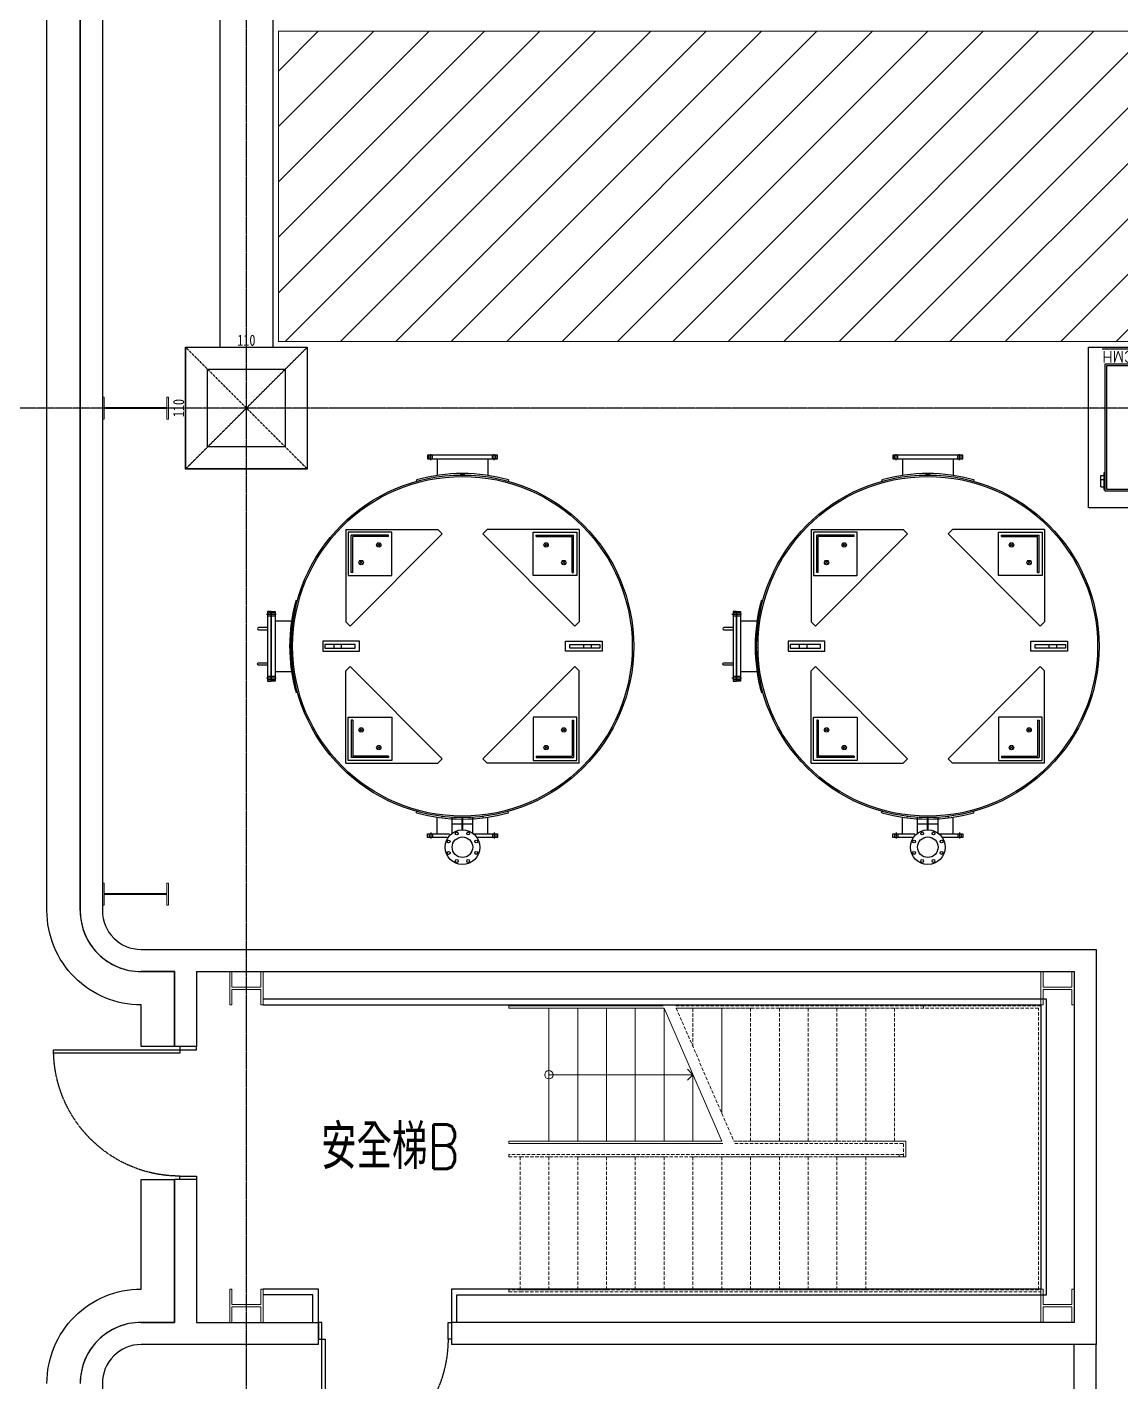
# Model space of a CAD drawing. Header units: millimetres. Extents: x -18489 to 17339, y -1599 to 10961.
# Drawn here: x -17476 to -16489, y 6704 to 7926 of the extents above; entities that cross this region are included whole.
import ezdxf
from ezdxf.enums import TextEntityAlignment as Align

# ---------------------------------------------------------------- set-up
doc = ezdxf.new("R2010")
doc.units = ezdxf.units.MM
for name, pattern in [('X-CUB3-L10$0$COL-CEN-LIN', [3.25, 2.5, -0.25, 0.25, -0.25]), ('X-CUB3-L10$0$HIDDEN', [0.4, 0.3, -0.1]), ('X-CUB3-L10$0$JJP_虛線(退縮線、投影線、地下室範圍、非屬本工程、圖面分區)', [0.45, 0.3, -0.15])]:
    doc.linetypes.add(name, pattern=pattern)
for name, color, linetype in [('188K-SM-03-F10-MECH-EQ-Y2257103$0$M-MECH-EQU', 136, 'Continuous'), ('188K-SM-03-F10-MECH-EQ-Y2257103$0$Micron CUP L10 CDA EQU$0$M MOVE-IN AREA', 8, 'Continuous'), ('188K-SM-03-F10-MECH-EQ-Y2257103$0$Micron CUP L10 CDA EQU$0$M-EQPM-AD', 5, 'Continuous'), ('X-CUB3-L10$0$1_地上一層平面圖_1_A-STRS.Newcub', 8, 'Continuous'), ('X-CUB3-L10$0$BEAM-RC(P)', 8, 'Continuous'), ('X-CUB3-L10$0$CCL', 8, 'X-CUB3-L10$0$COL-CEN-LIN'), ('X-CUB3-L10$0$COL', 8, 'Continuous'), ('X-CUB3-L10$0$COL-S', 8, 'Continuous'), ('X-CUB3-L10$0$Door', 8, 'Continuous'), ('X-CUB3-L10$0$WALL-DR', 8, 'Continuous'), ('X-CUB3-L10$0$WALL-G', 8, 'Continuous')]:
    doc.layers.add(name, color=color, linetype=linetype)
doc.styles.add('188K-SM-03-F10-MECH-EQ-Y2257103$0$AA-TXT', font='simplex.shx', dxfattribs={"bigfont": 'china.shx'})
doc.styles.add('X-CUB3-L10$0$CHINA', font='simplex.shx', dxfattribs={"width": 0.75, "bigfont": 'chineset.shx'})
doc.styles.add('X-CUB3-L10$0$DIM', font='', dxfattribs={"width": 0.8})
doc.styles.get('X-CUB3-L10$0$DIM').set_extended_font_data('MingLiU')
doc.dimstyles.new('X-CUB3-L10$0$0-Defpoint', dxfattribs={"dimtxt": 15, "dimasz": 0.5, "dimexe": 0.5, "dimexo": 0.5, "dimgap": 0.5, "dimtad": 1, "dimdsep": 46, "dimtxsty": 'X-CUB3-L10$0$CHINA', "dimblk": 'X-CUB3-L10$0$_None', "dimcen": 10, "dimclrd": 256, "dimclre": 256, "dimclrt": 256, "dimadec": 0, "dimazin": 0, "dimtfac": 1, "dimtix": 1, "dimtmove": 2, "dimatfit": 3, "dimldrblk": 'X-CUB3-L10$0$_None', "dimfxl": 0.5, "dimtolj": 1, "dimtzin": 0, "dimarcsym": 0})
doc.dimstyles.new('X-CUB3-L10$0$JJP_005_defpoint', dxfattribs={"dimtxt": 20, "dimasz": 0.5, "dimexe": 0.5, "dimexo": 0.5, "dimgap": 0.5, "dimtad": 1, "dimdsep": 46, "dimtxsty": 'X-CUB3-L10$0$DIM', "dimblk": 'X-CUB3-L10$0$_None', "dimcen": 10, "dimclrd": 256, "dimclre": 256, "dimclrt": 256, "dimadec": 0, "dimazin": 0, "dimtfac": 1, "dimtix": 1, "dimtmove": 2, "dimatfit": 3, "dimldrblk": 'X-CUB3-L10$0$_None', "dimfxl": 0.5, "dimtolj": 1, "dimtzin": 0, "dimarcsym": 0})

# ---------------------------------------------------------------- blocks, each defined once
blk = doc.blocks.new('188K-SM-03-F10-MECH-EQ-Y2257103$0$A$Cb5af75d1')
at = {"ltscale": 3}
for p, q in [((-18, 1239), (18, 1239)), ((-18, 1167), (18, 1167)), ((-18, -1167), (18, -1167)), ((-18, -1239), (18, -1239))]:
    blk.add_line(p, q, dxfattribs=at)
at = {"ltscale": 4}
for p, q in [((-1125, 1125), (-1125, 237)), ((-1125, 1125), (-237, 1125)), ((-1083, 195), (-195, 1083)), ((-711, 1071), (-1071, 1071)), ((-1071, 711), (-1071, 1071)), ((-711, 1057), (-1057, 1057)), ((-1057, 711), (-1057, 1057)), ((-711, 1057), (-711, 1071)), ((-195, 1083), (-237, 1125)), ((195, 1083), (237, 1125)), ((1083, 195), (195, 1083)), ((1125, 1125), (237, 1125)), ((711, 1071), (1071, 1071)), ((711, 1057), (711, 1071)), ((711, 1057), (1057, 1057)), ((1057, 711), (1057, 1057)), ((1071, 711), (1071, 1071)), ((1125, 1125), (1125, 237)), ((-1057, 711), (-1071, 711)), ((1057, 711), (1071, 711)), ((-1083, 195), (-1125, 237)), ((1083, 195), (1125, 237)), ((-1083, -195), (-1125, -237)), ((-1125, -1125), (-1125, -237)), ((-1083, -195), (-195, -1083)), ((1083, -195), (195, -1083)), ((1083, -195), (1125, -237)), ((1125, -1125), (1125, -237)), ((-1057, -711), (-1071, -711)), ((-1071, -711), (-1071, -1071)), ((-1057, -711), (-1057, -1057)), ((1057, -711), (1071, -711)), ((1057, -711), (1057, -1057)), ((1071, -711), (1071, -1071)), ((-1125, -1125), (-237, -1125)), ((-711, -1071), (-1071, -1071)), ((-711, -1057), (-1057, -1057)), ((-711, -1057), (-711, -1071)), ((-195, -1083), (-237, -1125)), ((195, -1083), (237, -1125)), ((1125, -1125), (237, -1125)), ((711, -1057), (1057, -1057)), ((711, -1057), (711, -1071)), ((711, -1071), (1071, -1071))]:
    blk.add_line(p, q, dxfattribs=at)
at = {"ltscale": 5}
for p, q in [((-787, 995), (-825, 957)), ((-787, 957), (-825, 995)), ((787, 995), (825, 957)), ((787, 957), (825, 995)), ((-957, 825), (-995, 787)), ((-957, 787), (-995, 825)), ((957, 825), (995, 787)), ((957, 787), (995, 825)), ((-957, -825), (-995, -787)), ((-957, -787), (-995, -825)), ((957, -825), (995, -787)), ((957, -787), (995, -825)), ((-787, -995), (-825, -957)), ((-787, -957), (-825, -995)), ((787, -995), (825, -957)), ((787, -957), (825, -995))]:
    blk.add_line(p, q, dxfattribs=at)
for p, q in [((-1604, 445), (-1590, 441)), ((1604, 445), (1590, 441)), ((-1806, 322), (-1840, 322)), ((-1806, 290), (-1840, 290)), ((1806, 322), (1840, 322)), ((1806, 290), (1840, 290)), ((-1806, 244), (-1646, 244)), ((1653, 198), (1638, 198)), ((1806, 244), (1646, 244)), ((-1662, 9), (-1650, 9)), ((1799, 99), (1647, 99)), ((1767, 3), (1650, 3)), ((1710, -99), (1710, 99)), ((-1662, -9), (-1650, -9)), ((1799, -99), (1647, -99)), ((1767, -3), (1650, -3)), ((-1806, -244), (-1646, -244)), ((1653, -198), (1638, -196)), ((1806, -244), (1646, -244)), ((-1806, -290), (-1840, -290)), ((-1806, -322), (-1840, -322)), ((1806, -290), (1840, -290)), ((1806, -322), (1840, -322)), ((-1604, -445), (-1590, -441)), ((1604, -445), (1590, -441)), ((-445, -1604), (-441, -1590)), ((-244, -1806), (-244, -1646)), ((-9, -1662), (-9, -1650)), ((9, -1662), (9, -1650)), ((244, -1806), (244, -1646)), ((445, -1604), (441, -1590)), ((-322, -1806), (-322, -1840)), ((-290, -1806), (-290, -1840)), ((290, -1806), (290, -1840)), ((322, -1806), (322, -1840)), ((-322, -1844), (-322, -1877)), ((-290, -1844), (-290, -1877)), ((270, -1840), (-270, -1840)), ((-270, -1844), (270, -1844)), ((290, -1844), (290, -1877)), ((322, -1844), (322, -1877))]:
    blk.add_line(p, q)
at = {"ltscale": 0.5}
for p, q in [((-1794, 306), (-1852, 306)), ((1794, 306), (1852, 306)), ((-1794, -306), (-1852, -306)), ((1794, -306), (1852, -306)), ((-306, -1794), (-306, -1889)), ((306, -1794), (306, -1889))]:
    blk.add_line(p, q, dxfattribs=at)
for points in [[(48, 1346), (48, 993), (-48, 993), (-48, 1346)], [(18, 1325), (18, 1034), (-18, 1034), (-18, 1325)], [(-1840, 336), (-1840, -336), (-1806, -336), (-1806, 336)], [(48, -1346), (48, -993), (-48, -993), (-48, -1346)], [(18, -1325), (18, -1034), (-18, -1034), (-18, -1325)], [(336, -1840), (-336, -1840), (-336, -1806), (336, -1806)], [(-336, -1877), (336, -1877), (336, -1844), (-336, -1844)], [(270, -1840), (-270, -1840), (-270, -1844), (270, -1844)]]:
    blk.add_lwpolyline(points, close=True)
at = {"ltscale": 4}
for points in [[(-681, 1101), (-681, 681), (-1101, 681), (-1101, 1101)], [(681, 1101), (681, 681), (1101, 681), (1101, 1101)], [(-681, -1101), (-681, -681), (-1101, -681), (-1101, -1101)], [(681, -1101), (681, -681), (1101, -681), (1101, -1101)]]:
    blk.add_lwpolyline(points, close=True, dxfattribs=at)
for points in [[(1806, 108), (1806, 336), (1840, 336), (1840, 139)], [(1840, -148), (1840, -336), (1806, -336), (1806, -124)], [(13, -1650), (17, -1650), (17, -1662), (-17, -1662), (-17, -1650), (-13, -1650)]]:
    blk.add_lwpolyline(points)
blk.add_lwpolyline([(-1650, -13), (-1650, -17), (-1662, -17), (-1662, 17), (-1650, 17), (-1650, 13)], dxfattribs=at)
for points in [[(-180, -1877), (-180, -1964, 1), (-160, -1964), (-160, -1877)], [(180, -1877), (180, -1964, -1), (160, -1964), (160, -1877)]]:
    blk.add_lwpolyline(points, format="xyb")
for centre, radius in [((0, 0), 1650), ((1935, 0), 168), ((1880, 133), 13.8), ((1990, 133), 13.8), ((1802, 55), 13.8), ((1935, 0), 99.1), ((2068, 55), 13.8), ((1802, -55), 13.8), ((1880, -133), 13.8), ((1990, -133), 13.8), ((2068, -55), 13.8)]:
    blk.add_circle(centre, radius)
for centre, radius in [((0, 0), 1636), ((-806, 976), 21), ((806, 976), 21), ((-976, 806), 21), ((976, 806), 21), ((-976, -806), 21), ((976, -806), 21), ((-806, -976), 21), ((806, -976), 21)]:
    blk.add_circle(centre, radius, dxfattribs=at)
for start, end in [(164.5101, 195.4899), (344.5101, 15.4899), (254.5101, 285.4899)]:
    blk.add_arc((0, 0), 1664, start, end)
blk = doc.blocks.new('188K-SM-03-F10-MECH-EQ-Y2257103$0$A$C9f966d85')
blk.add_line((-110, 1195), (-139, 1195))
for points in [[(0, 1450), (0, 0), (-2500, 0), (-2500, 1450)], [(-150, 1300), (-150, 150), (-2350, 150), (-2350, 1300)], [(-165, 1285), (-165, 165), (-2335, 165), (-2335, 1285)]]:
    blk.add_lwpolyline(points, close=True)
for points in [[(-150, 1135), (-139, 1135), (-139, 1285), (-150, 1285)], [(-110, 1260), (-110, 1160), (-139, 1160)], [(-110, 1260), (-139, 1260)]]:
    blk.add_lwpolyline(points)
at = {"style": '188K-SM-03-F10-MECH-EQ-Y2257103$0$AA-TXT'}
blk.add_text('%%U27600 CMH', height=100, dxfattribs=at).set_placement((-515, 88), align=Align.MIDDLE_CENTER)
blk = doc.blocks.new('188K-SM-03-F10-MECH-EQ-Y2257103')
at = {"layer": '188K-SM-03-F10-MECH-EQ-Y2257103$0$Micron CUP L10 CDA EQU$0$M MOVE-IN AREA'}
h = blk.add_hatch(dxfattribs=at)
h.set_pattern_fill('JIS_WOOD', color=256, scale=50)
h.set_pattern_definition([(45, (4473.52, 709.2), (-25, 25), [])])
h.paths.add_polyline_path([(-17249.1, 7922.5), (-17249.1, 7642.5), (-15853.1, 7642.5), (-15853.1, 6432.5), (-15853.1, 790), (-15463.1, 790), (-15463.1, 6142.5), (-15463.1, 7642.5), (-14093.1, 7642.5), (-14093.1, 7922.5)])
at = {"layer": '188K-SM-03-F10-MECH-EQ-Y2257103$0$Micron CUP L10 CDA EQU$0$M MOVE-IN AREA', "const_width": 1}
blk.add_lwpolyline([(-17249.1, 7922.5), (-17249.1, 7642.5), (-15853.1, 7642.5), (-15853.1, 6432.5), (-15853.1, 6432.5), (-15853.1, 790), (-15463.1, 790), (-15463.1, 6142.5), (-15463.1, 6142.5), (-15463.1, 7642.5), (-14093.1, 7642.5), (-14093.1, 7922.5)], close=True, dxfattribs=at)
at = {"layer": '188K-SM-03-F10-MECH-EQ-Y2257103$0$M-MECH-EQU', "xscale": 0.1, "yscale": 0.1, "zscale": 0.1, "rotation": 180}
blk.add_blockref('188K-SM-03-F10-MECH-EQ-Y2257103$0$A$C9f966d85', (-16518.1, 7637.5), dxfattribs=at)
at = {"layer": '188K-SM-03-F10-MECH-EQ-Y2257103$0$Micron CUP L10 CDA EQU$0$M-EQPM-AD', "lineweight": 0, "ltscale": 0.1, "xscale": 0.09367088607594937, "yscale": 0.09367088607594937, "zscale": 0.09367088607594937, "rotation": 270}
for p in [(-17083.1, 7367.5), (-16663.1, 7367.5)]:
    blk.add_blockref('188K-SM-03-F10-MECH-EQ-Y2257103$0$A$Cb5af75d1', p, dxfattribs=at)
blk = doc.blocks.new('*D570')
at = {"layer": 'DefPoints', "lineweight": -2, "transparency": 16777216}
blk.add_line((0, 0), (110, 0), dxfattribs=at)
at = {"layer": 'DefPoints', "color": 0, "transparency": 16777216}
for p in [(0, 0), (110, 0), (110, 0)]:
    blk.add_point(p, dxfattribs=at)
at = {"layer": 'DefPoints', "transparency": 16777216, "insert": (55, 6.1), "char_height": 10, "attachment_point": 5, "style": 'X-CUB3-L10$0$DIM'}
blk.add_mtext('\\A1;110', dxfattribs=at)
blk = doc.blocks.new('X-CUB3-L10$0$_None')
blk = doc.blocks.new('*D571')
at = {"layer": 'DefPoints', "lineweight": -2, "transparency": 16777216}
blk.add_line((0, 0), (0, -110), dxfattribs=at)
at = {"layer": 'DefPoints', "color": 0, "transparency": 16777216}
for p in [(0, 0), (0, -110), (0, -110)]:
    blk.add_point(p, dxfattribs=at)
at = {"layer": 'DefPoints', "transparency": 16777216, "insert": (-6.1, -55), "char_height": 10, "attachment_point": 5, "rotation": 90, "style": 'X-CUB3-L10$0$DIM'}
blk.add_mtext('\\A1;110', dxfattribs=at)
blk = doc.blocks.new('*D589')
at = {"layer": 'DefPoints', "lineweight": -2, "transparency": 16777216}
blk.add_line((0, 0), (120, 0), dxfattribs=at)
at = {"layer": 'DefPoints', "color": 0, "transparency": 16777216}
for p in [(0, 0), (120, 0), (120, 0)]:
    blk.add_point(p, dxfattribs=at)
at = {"layer": 'DefPoints', "transparency": 16777216, "insert": (18.5, 8), "char_height": 15, "attachment_point": 5, "style": 'X-CUB3-L10$0$CHINA'}
blk.add_mtext('\\A1;120', dxfattribs=at)
blk = doc.blocks.new('X-CUB3-L10$0$A$Cbe9e22dc')
at = {"layer": 'X-CUB3-L10$0$1_地上一層平面圖_1_A-STRS.Newcub', "color": 12, "lineweight": 0, "ltscale": 10}
for p, q in [((-444, -1), (-480, -1)), ((-480, -1), (-480, -3)), ((-480, -3), (-444, -3)), ((-340.9, -1), (-444, -1)), ((-444, -3), (-340, -3)), ((-444, -3), (-444, -123)), ((-418, -3), (-444, -3)), ((-418, -123), (-418, -3)), ((-418, -3), (-418, -123)), ((-392, -3), (-418, -3)), ((-392, -123), (-392, -3)), ((-392, -3), (-392, -123)), ((-366, -3), (-392, -3)), ((-366, -123), (-366, -3)), ((-366, -3), (-366, -123)), ((-340, -3), (-366, -3)), ((-340, -123), (-340, -3)), ((-340, -3), (-340, -123)), ((-340, -3), (-288, -123)), ((-314, -123), (-314, -63)), ((-314, -63), (-314, -123)), ((-444, -123), (-480, -123)), ((-480, -123), (-480, -125)), ((-480, -125), (-444, -125)), ((-288, -123), (-444, -123)), ((-444, -123), (-418, -123)), ((-444, -125), (-287.1, -125)), ((-418, -123), (-392, -123)), ((-392, -123), (-366, -123)), ((-366, -123), (-340, -123)), ((-340, -123), (-314, -123)), ((-314, -123), (-288, -123))]:
    blk.add_line(p, q, dxfattribs=at)
at = {"layer": 'X-CUB3-L10$0$1_地上一層平面圖_1_A-STRS.Newcub', "color": 12, "linetype": 'X-CUB3-L10$0$JJP_虛線(退縮線、投影線、地下室範圍、非屬本工程、圖面分區)', "lineweight": 0, "ltscale": 10}
for p, q in [((-106, -1), (-330, -1)), ((-329.1, -3), (-106, -3)), ((-314, -3), (-329.1, -3)), ((-329.1, -3), (-277.1, -123)), ((-314, -37.9), (-314, -3)), ((-314, -3), (-314, -37.9)), ((-288, -3), (-314, -3)), ((-288, -97.9), (-288, -3)), ((-288, -3), (-288, -97.9)), ((-262, -3), (-288, -3)), ((-262, -123), (-262, -3)), ((-262, -3), (-262, -123)), ((-236, -3), (-262, -3)), ((-236, -123), (-236, -3)), ((-236, -3), (-236, -123)), ((-210, -3), (-236, -3)), ((-210, -123), (-210, -3)), ((-210, -3), (-210, -123)), ((-184, -3), (-210, -3)), ((-184, -123), (-184, -3)), ((-184, -3), (-184, -123)), ((-158, -3), (-184, -3)), ((-158, -123), (-158, -3)), ((-158, -3), (-158, -123)), ((-132, -3), (-158, -3)), ((-132, -123), (-132, -3)), ((-132, -3), (-132, -123)), ((-2, -3), (-132, -3)), ((-106, -3), (-106, -1)), ((0, -1), (-106, -1)), ((-106, -1), (-106, -3)), ((-2, -257), (-2, -3)), ((-122, -123), (-277.1, -123)), ((-277.1, -123), (-262, -123)), ((-276.2, -125), (-124, -125)), ((-262, -123), (-236, -123)), ((-236, -123), (-210, -123)), ((-210, -123), (-184, -123)), ((-184, -123), (-158, -123)), ((-158, -123), (-132, -123)), ((-132, -123), (-122, -123)), ((-124, -125), (-124, -135)), ((-122, -137), (-122, -123)), ((-122, -123), (-122, -137)), ((-470, -135), (-480, -135)), ((-480, -135), (-480, -137)), ((-480, -137), (-470, -137)), ((-128, -135), (-470, -135)), ((-470, -137), (-128, -137)), ((-444, -137), (-470, -137)), ((-470, -137), (-470, -257)), ((-418, -137), (-444, -137)), ((-444, -137), (-444, -257)), ((-444, -257), (-444, -137)), ((-392, -137), (-418, -137)), ((-418, -137), (-418, -257)), ((-418, -257), (-418, -137)), ((-366, -137), (-392, -137)), ((-392, -137), (-392, -257)), ((-392, -257), (-392, -137)), ((-340, -137), (-366, -137)), ((-366, -137), (-366, -257)), ((-366, -257), (-366, -137)), ((-314, -137), (-340, -137)), ((-340, -137), (-340, -257)), ((-340, -257), (-340, -137)), ((-288, -137), (-314, -137)), ((-314, -137), (-314, -257)), ((-314, -257), (-314, -137)), ((-262, -137), (-288, -137)), ((-288, -137), (-288, -257)), ((-288, -257), (-288, -137)), ((-236, -137), (-262, -137)), ((-262, -137), (-262, -257)), ((-262, -257), (-262, -137)), ((-210, -137), (-236, -137)), ((-236, -137), (-236, -257)), ((-236, -257), (-236, -137)), ((-184, -137), (-210, -137)), ((-210, -137), (-210, -257)), ((-210, -257), (-210, -137)), ((-158, -137), (-184, -137)), ((-184, -137), (-184, -257)), ((-184, -257), (-184, -137)), ((-122, -137), (-158, -137)), ((-158, -137), (-158, -257)), ((-158, -257), (-158, -137)), ((-124, -135), (-128, -135)), ((-128, -135), (-128, -137)), ((-128, -137), (-128, -135)), ((-128, -137), (-124, -137)), ((-124, -135), (-124, -137)), ((-124, -137), (-124, -135)), ((-124, -137), (-122, -137)), ((-470, -257), (-480, -257)), ((-480, -257), (-480, -259)), ((-480, -259), (-470, -259)), ((-128, -257), (-470, -257)), ((-470, -257), (-444, -257)), ((-470, -259), (-128, -259)), ((-444, -257), (-418, -257)), ((-418, -257), (-392, -257)), ((-392, -257), (-366, -257)), ((-366, -257), (-340, -257)), ((-340, -257), (-314, -257)), ((-314, -257), (-288, -257)), ((-288, -257), (-262, -257)), ((-262, -257), (-236, -257)), ((-236, -257), (-210, -257)), ((-210, -257), (-184, -257)), ((-184, -257), (-158, -257)), ((-158, -257), (-2, -257)), ((-128, -257), (-128, -259)), ((-128, -259), (-128, -257)), ((-128, -259), (0, -259))]:
    blk.add_line(p, q, dxfattribs=at)
at = {"layer": 'X-CUB3-L10$0$1_地上一層平面圖_1_A-STRS.Newcub', "color": 8, "lineweight": 0, "ltscale": 10}
for p, q in [((-314, -63), (-319, -58)), ((-444, -63), (-418, -63)), ((-418, -63), (-314, -63)), ((-319, -68), (-314, -63))]:
    blk.add_line(p, q, dxfattribs=at)
at = {"layer": 'X-CUB3-L10$0$1_地上一層平面圖_1_A-STRS.Newcub', "color": 8, "lineweight": 0, "ltscale": 10, "flags": 128}
blk.add_lwpolyline([(-444, -66.8, 1), (-444, -59.3, 1)], format="xyb", close=True, dxfattribs=at)
blk = doc.blocks.new('*U569')
at = {"layer": 'DefPoints', "linetype": 'X-CUB3-L10$0$HIDDEN', "ltscale": 0.1}
for p, q in [((110, 0), (0, -110)), ((0, 0), (110, -110))]:
    blk.add_line(p, q, dxfattribs=at)
at = {"layer": 'X-CUB3-L10$0$COL', "ltscale": 0.1}
blk.add_lwpolyline([(0, 0), (110, 0), (110, -110), (0, -110)], close=True, dxfattribs=at)
at = {"layer": 'DefPoints'}
dim = blk.add_linear_dim(base=(110, 0), p1=(0, 0), p2=(110, 0), dimstyle='X-CUB3-L10$0$JJP_005_defpoint', override={"dimtxt": 10}, dxfattribs=at)
dim.commit()
dim.dimension.update_dxf_attribs({"geometry": '*D570', "text_midpoint": (55, 6.067)})
dim = blk.add_linear_dim(base=(0, -110), p1=(0, 0), p2=(0, -110), angle=90, dimstyle='X-CUB3-L10$0$JJP_005_defpoint', override={"dimtxt": 10}, dxfattribs=at)
dim.commit()
dim.dimension.update_dxf_attribs({"geometry": '*D571', "text_midpoint": (-6.067, -55)})
blk = doc.blocks.new('X-CUB3-L10$0$CUB3-10')
at = {"layer": 'X-CUB3-L10$0$CCL'}
for p, q in [((-4440, 0), (-4440, 9982.459)), ((720, 8302.459), (-5160, 8302.459))]:
    blk.add_line(p, q, dxfattribs=at)
at = {"layer": 'X-CUB3-L10$0$COL-S'}
blk.add_lwpolyline([(-4475, 8337.459), (-4405, 8337.459), (-4405, 8267.459), (-4475, 8267.459)], close=True, dxfattribs=at)
at = {"layer": 'X-CUB3-L10$0$COL'}
blk.add_blockref('*U569', (-4495, 8357.459), dxfattribs=at)
blk = doc.blocks.new('*U588')
at = {"layer": 'X-CUB3-L10$0$Door', "linetype": 'Continuous'}
for points in [[(3, 15), (6, 15), (6, 128.946), (3, 128.946)], [(3, 0), (0, 0), (0, 15), (3, 15)], [(120, 15), (117, 15), (117, 0), (120, 0)]]:
    blk.add_lwpolyline(points, close=True, dxfattribs=at)
at = {"layer": 'X-CUB3-L10$0$Door', "linetype": 'X-CUB3-L10$0$HIDDEN'}
blk.add_arc((3, 15), 114, 0, 90, dxfattribs=at)
at = {"layer": 'DefPoints'}
dim = blk.add_linear_dim(base=(120, 0), p1=(0, 0), p2=(120, 0), dimstyle='X-CUB3-L10$0$0-Defpoint', dxfattribs=at)
dim.commit()
dim.dimension.update_dxf_attribs({"geometry": '*D589', "text_midpoint": (18.531, 8), "dimtype": 128})
blk = doc.blocks.new('X-CUB3-L10')
at = {"layer": 'X-CUB3-L10$0$BEAM-RC(P)'}
for p, q in [((-17302.1, 8487.5), (-17302.1, 7637.5)), ((-17254.1, 8487.5), (-17254.1, 7637.5))]:
    blk.add_line(p, q, dxfattribs=at)
at = {"layer": 'X-CUB3-L10$0$COL-S'}
blk.add_lwpolyline([(-17313.1, 7617.5), (-17243.1, 7617.5), (-17243.1, 7547.5), (-17313.1, 7547.5)], close=True, dxfattribs=at)
at = {"layer": 'X-CUB3-L10$0$COL-S', "color": 2, "lineweight": 0, "ltscale": 10, "flags": 128}
for points in [[(-17408.1, 7592.4), (-17408.1, 7572.5), (-17406.6, 7572.5), (-17406.6, 7582), (-17350, 7582), (-17350, 7572.5), (-17348.5, 7572.5), (-17348.5, 7592.4), (-17350, 7592.4), (-17350, 7583), (-17406.6, 7583), (-17406.6, 7592.4)], [(-17408.1, 7153.9), (-17408.1, 7134), (-17406.6, 7134), (-17406.6, 7143.5), (-17350, 7143.5), (-17350, 7134), (-17348.5, 7134), (-17348.5, 7153.9), (-17350, 7153.9), (-17350, 7144.5), (-17406.6, 7144.5), (-17406.6, 7153.9)], [(-17263.1, 7074), (-17265.1, 7074), (-17265.1, 7060), (-17291.1, 7060), (-17291.1, 7074), (-17293.1, 7074), (-17293.1, 7044), (-17291.1, 7044), (-17291.1, 7058), (-17265.1, 7058), (-17265.1, 7044), (-17263.1, 7044)], [(-16531.1, 7074), (-16533.1, 7074), (-16533.1, 7060), (-16559.1, 7060), (-16559.1, 7074), (-16561.1, 7074), (-16561.1, 7044), (-16559.1, 7044), (-16559.1, 7058), (-16533.1, 7058), (-16533.1, 7044), (-16531.1, 7044)], [(-17263.1, 6757.5), (-17265.1, 6757.5), (-17265.1, 6771.5), (-17291.1, 6771.5), (-17291.1, 6757.5), (-17293.1, 6757.5), (-17293.1, 6787.5), (-17291.1, 6787.5), (-17291.1, 6773.5), (-17265.1, 6773.5), (-17265.1, 6787.5), (-17263.1, 6787.5)], [(-16531.1, 6757.5), (-16533.1, 6757.5), (-16533.1, 6771.5), (-16559.1, 6771.5), (-16559.1, 6757.5), (-16561.1, 6757.5), (-16561.1, 6787.5), (-16559.1, 6787.5), (-16559.1, 6773.5), (-16533.1, 6773.5), (-16533.1, 6787.5), (-16531.1, 6787.5)]]:
    blk.add_lwpolyline(points, close=True, dxfattribs=at)
at = {"layer": 'X-CUB3-L10$0$WALL-DR'}
for p, q in [((-17428.1, 7129), (-17428.1, 8577.5)), ((-17408.1, 8577.5), (-17408.1, 7129)), ((-17373.1, 7094), (-16511.1, 7094)), ((-16511.1, 7094), (-16511.1, 6737.5)), ((-17323.1, 7074), (-16531.1, 7074)), ((-16531.1, 7074), (-16531.1, 6757.5)), ((-17343.1, 6757.5), (-17343.1, 6886.5)), ((-17373.1, 6757.5), (-17343.1, 6757.5)), ((-17213.1, 6737.5), (-17213.1, 6757.5)), ((-16531.1, 6757.5), (-17093.1, 6757.5)), ((-17093.1, 6757.5), (-17093.1, 6737.5)), ((-16511.1, 6737.5), (-17093.1, 6737.5)), ((-16531.1, 6567.5), (-16531.1, 6737.5)), ((-16511.1, 6587.5), (-16511.1, 6737.5))]:
    blk.add_line(p, q, dxfattribs=at)
for points in [[(-17323.1, 7074), (-17323.1, 7006.5), (-17343.1, 7006.5), (-17343.1, 7074), (-17373.1, 7074)], [(-17088.1, 6757.5), (-17088.1, 6782.5), (-16556.1, 6782.5), (-16556.1, 7049), (-17263.1, 7049)], [(-17263.1, 7044), (-16561.1, 7044), (-16561.1, 6787.5), (-17093.1, 6787.5), (-17093.1, 6757.5)], [(-17323.1, 6886.5), (-17343.1, 6886.5)], [(-17323.1, 6886.5), (-17323.1, 6757.5), (-17213.1, 6757.5)], [(-17213.1, 6757.5), (-17213.1, 6787.5), (-17263.1, 6787.5)], [(-17218.1, 6757.5), (-17218.1, 6782.5), (-17263.1, 6782.5)]]:
    blk.add_lwpolyline(points, dxfattribs=at)
blk.add_lwpolyline([(-17213.1, 6737.5), (-17373.1, 6737.5, 0.414214), (-17408.1, 6702.5), (-17408.1, 1887.5), (-17323.1, 1887.5)], format="xyb", dxfattribs=at)
for centre, radius, start, end in [((-17373.1, 7129), 55, 180, 270), ((-17373.1, 7129), 35, 180, 270), ((-17373.1, 6702.5), 55, 90, 180)]:
    blk.add_arc(centre, radius, start, end, dxfattribs=at)
at = {"layer": 'X-CUB3-L10$0$WALL-G'}
blk.add_lwpolyline([(-17343.1, 7006.5), (-17373.1, 7006.5), (-17373.1, 7044), (-17373.1, 7044, -0.414214), (-17458.1, 7129), (-17458.1, 8577.5, -0.414214), (-17258.1, 8777.5), (-14379.6, 8777.5), (-14379.6, 8517.5), (-14359.6, 8517.5), (-14359.6, 8487.5), (-14409.6, 8487.5), (-14409.6, 8747.5), (-17258.1, 8747.5, 0.414214), (-17428.1, 8577.5), (-17428.1, 7129, 0.414214), (-17373.1, 7074), (-17343.1, 7074)], format="xyb", close=True, dxfattribs=at)
blk.add_lwpolyline([(-17458.1, 6702.5, -0.414214), (-17373.1, 6787.5), (-17373.1, 6787.5), (-17373.1, 6886.5), (-17343.1, 6886.5), (-17343.1, 6757.5), (-17373.1, 6757.5, 0.414214), (-17428.1, 6702.5)], format="xyb", dxfattribs=at)
at = {"layer": 'X-CUB3-L10$0$CCL'}
blk.add_blockref('X-CUB3-L10$0$CUB3-10', (-12838.1, -720), dxfattribs=at)
at = {"layer": 'X-CUB3-L10$0$COL'}
blk.add_blockref('*U569', (-17333.1, 7637.5), dxfattribs=at)
at = {"layer": 'X-CUB3-L10$0$Door', "xscale": -1}
for p, rotation in [((-17323.1, 7006.5), 90), ((-17213.1, 6757.5), 180)]:
    blk.add_blockref('*U588', p, dxfattribs=dict(at, rotation=rotation))
at = {"layer": 'X-CUB3-L10$0$WALL-DR'}
blk.add_blockref('X-CUB3-L10$0$A$Cbe9e22dc', (-16561.1, 7044), dxfattribs=at)
at = {"layer": 'DefPoints', "style": 'X-CUB3-L10$0$CHINA', "width": 0.8}
blk.add_text('安全梯B', height=40, dxfattribs=at).set_placement((-17148.3, 6916), align=Align.MIDDLE_CENTER)

msp = doc.modelspace()

# ---------------------------------------------------------------- block references
msp.add_blockref('188K-SM-03-F10-MECH-EQ-Y2257103', (0, 0))

# ---------------------------------------------------------------- next in the draw order: block references
msp.add_blockref('X-CUB3-L10', (0, 0))

doc.saveas('drawing.dxf')
